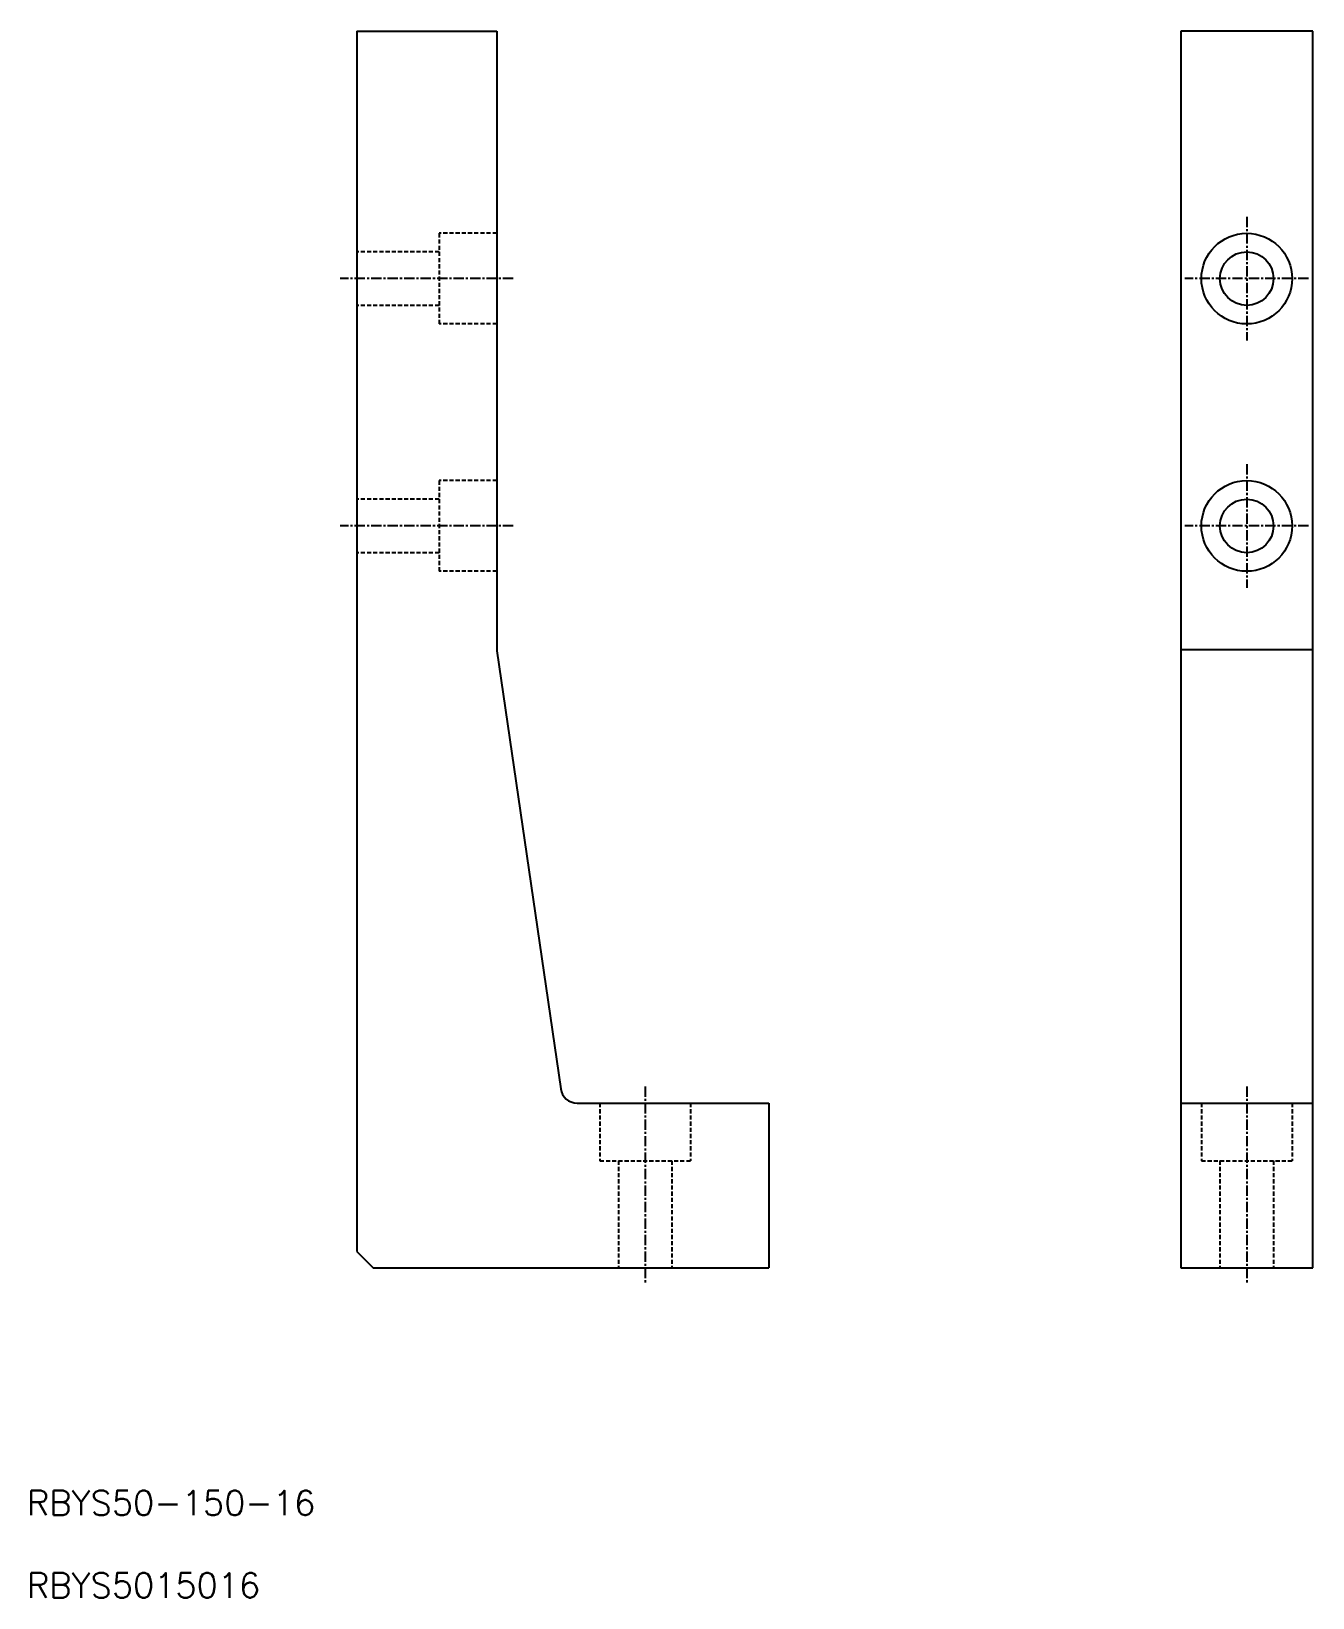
# Model space of a CAD drawing. Extents: x 11 to 166, y 10 to 200.
import ezdxf

# ---------------------------------------------------------------- set-up
doc = ezdxf.new("R2010")
doc.units = 0
doc.linetypes.add('CENTER', pattern=[2, 1.25, -0.25, 0.25, -0.25])
doc.linetypes.add('DASHED', pattern=[0.75, 0.5, -0.25])
doc.layers.get('0').update_dxf_attribs({"linetype": 'CONTINUOUS'})
doc.layers.add('CENTER', color=1, linetype='CENTER')
doc.styles.get("Standard").update_dxf_attribs({"font": 'txt.shx'})

msp = doc.modelspace()

# ---------------------------------------------------------------- linework, layer by layer
at = {"color": 7, "linetype": 'CONTINUOUS'}
for p, q in [((50, 200), (50, 52)), ((50, 200), (67, 200)), ((67, 200), (67, 125.14)), ((166, 200), (150, 200)), ((150, 200), (150, 50)), ((166, 50), (166, 200)), ((67.02, 124.86), (74.75, 71.71)), ((150, 125), (166, 125)), ((76.73, 70), (100, 70)), ((100, 70), (100, 50)), ((150, 70), (166, 70)), ((50, 52), (52, 50)), ((52, 50), (100, 50)), ((150, 50), (166, 50))]:
    msp.add_line(p, q, dxfattribs=at)
at = {"color": 3, "linetype": 'DASHED'}
for p, q in [((67, 175.5), (60, 175.5)), ((60, 175.5), (60, 164.5)), ((60, 173.25), (50, 173.25)), ((60, 166.75), (50, 166.75)), ((67, 164.5), (60, 164.5)), ((67, 145.5), (60, 145.5)), ((60, 145.5), (60, 134.5)), ((60, 143.25), (50, 143.25)), ((60, 136.75), (50, 136.75)), ((67, 134.5), (60, 134.5)), ((79.5, 70), (79.5, 63)), ((90.5, 70), (90.5, 63)), ((152.5, 70), (152.5, 63)), ((163.5, 70), (163.5, 63)), ((79.5, 63), (90.5, 63)), ((81.75, 63), (81.75, 50)), ((88.25, 63), (88.25, 50)), ((152.5, 63), (163.5, 63)), ((154.75, 63), (154.75, 50)), ((161.25, 63), (161.25, 50))]:
    msp.add_line(p, q, dxfattribs=at)
at = {"color": 7, "linetype": 'CONTINUOUS'}
for centre, radius in [((158, 170), 5.5), ((158, 170), 3.25), ((158, 140), 5.5), ((158, 140), 3.25)]:
    msp.add_circle(centre, radius, dxfattribs=at)
for centre, start, end in [((69, 125.14), 180, 188.2759), ((76.73, 72), 188.2759, 270)]:
    msp.add_arc(centre, 2, start, end, dxfattribs=at)
at = {"layer": 'CENTER', "color": 1, "linetype": 'CENTER'}
for p, q in [((158, 177.5), (158, 162.5)), ((69, 170), (48, 170)), ((165.5, 170), (150.5, 170)), ((158, 147.5), (158, 132.5)), ((69, 140), (48, 140)), ((165.5, 140), (150.5, 140)), ((85, 72), (85, 48)), ((158, 72), (158, 48))]:
    msp.add_line(p, q, dxfattribs=at)

# ---------------------------------------------------------------- texts
at = {"color": 7, "linetype": 'CONTINUOUS'}
for s, p in [('RBYS50-150-16 ', (10, 20)), ('RBYS5015016 ', (10, 10))]:
    msp.add_text(s, height=3, dxfattribs=at).set_placement(p)

doc.saveas('drawing.dxf')
